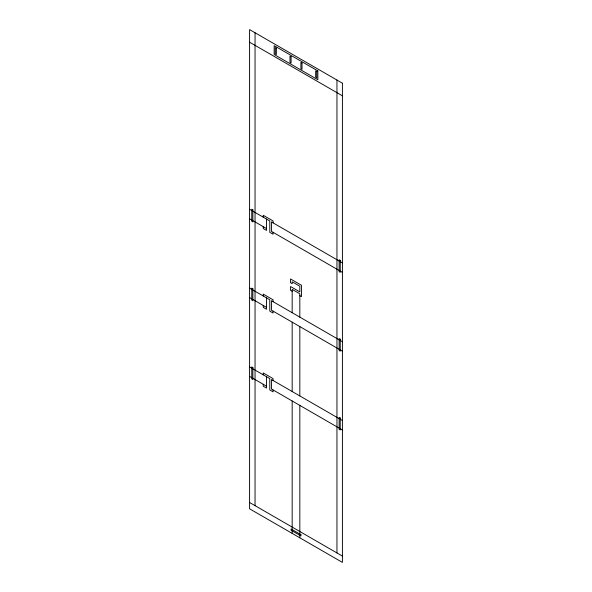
<?xml version="1.0" encoding="UTF-8"?>
<svg xmlns="http://www.w3.org/2000/svg" width="592" height="592" viewBox="0 0 592 592"><rect width="100%" height="100%" fill="white"/><g stroke="black" fill="none" stroke-linecap="round" stroke-linejoin="round"><path stroke-width="0.89" d="M249.587 42.21L342.413 95.808M249.587 209.302L251.77 210.56M252.858 211.196L269.789 220.964L269.789 232.316L273.067 234.21L273.067 232.316M339.142 261.005L271.425 221.911L271.425 231.368L339.142 270.463M340.23 261.634L342.413 262.9M249.587 218.759L251.77 220.024M252.858 220.653L266.511 228.534M340.23 271.092L342.413 272.357M292.174 291.271L290.539 290.324L290.539 286.543L299.826 291.9L299.826 286.225L292.174 281.814L292.174 283.701L290.539 282.761L290.539 278.973L301.461 285.277L301.461 296.629L299.826 295.682M249.587 288.119L251.77 289.377M252.858 290.013L269.789 299.781L269.789 311.133L273.067 313.027L273.067 311.133M339.142 339.823L271.425 300.729L271.425 310.186L339.142 349.28M340.23 340.452L342.413 341.71M249.587 297.576L251.77 298.834M252.858 299.471L266.511 307.352M340.23 349.909L342.413 351.174M249.587 366.936L251.77 368.194M252.858 368.823L269.789 378.599L269.789 389.95L273.067 391.845L273.067 389.95M339.142 418.64L271.425 379.546L271.425 389.003L339.142 428.097M340.23 419.269L342.413 420.527M249.587 376.394L251.77 377.652M252.858 378.288L266.511 386.169M340.23 428.726L342.413 429.984M249.587 502.497L342.413 556.095M336.952 80.038L336.952 552.943M299.826 317.12L299.826 293.795L292.174 289.377L292.174 312.709M299.826 326.584L299.826 395.937M299.826 405.394L299.826 534.028M299.826 535.286L299.826 537.81M292.174 322.166L292.174 391.527M292.174 400.984L292.174 529.611M292.174 530.876L292.174 533.399M273.067 222.858L273.067 220.964L263.24 215.296L263.24 217.183M273.067 301.676L273.067 299.781L263.24 294.106L263.24 296M273.067 380.493L273.067 378.599L263.24 372.923L263.24 374.817M266.511 219.077L266.511 230.421L263.24 228.534L263.24 226.64M266.511 297.894L266.511 309.239L263.24 307.352L263.24 305.457M266.511 376.712L266.511 388.056L263.24 386.169L263.24 384.275M255.048 32.752L255.048 505.649M342.413 83.198L249.587 29.6L249.587 508.802L342.413 562.4L342.413 83.198M317.845 70.899L274.155 45.68L274.155 54.508L317.845 79.728L317.845 70.899M276.346 48.204L275.25 47.567L275.25 53.872L276.346 54.508L276.346 48.204M291.086 56.714L289.991 56.085L289.991 62.389L291.086 63.018L291.086 56.714M302.009 63.018L300.914 62.389L300.914 68.694L302.009 69.323L302.009 63.018M316.75 71.528L315.654 70.899L315.654 77.204L316.75 77.833L316.75 71.528M252.858 209.931L251.77 209.302L251.77 221.282L252.858 221.911L252.858 209.931M340.23 260.376L339.142 259.747L339.142 271.721L340.23 272.357L340.23 260.376M252.858 288.748L251.77 288.119L251.77 300.1L252.858 300.729L252.858 288.748M340.23 339.194L339.142 338.557L339.142 350.538L340.23 351.174L340.23 339.194M252.858 367.565L251.77 366.936L251.77 378.917L252.858 379.546L252.858 367.565M340.23 418.011L339.142 417.375L339.142 429.355L340.23 429.984L340.23 418.011M300.914 534.657L291.086 528.982L291.086 530.24L300.914 535.915L300.914 534.657"/></g></svg>
